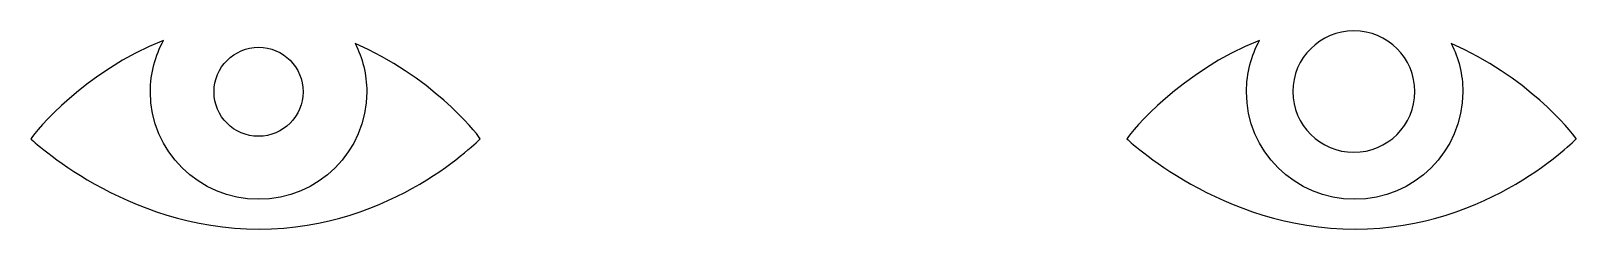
# Model space of a CAD drawing. Extents: x 0 to 480, y 18 to 80.
import ezdxf

# ---------------------------------------------------------------- set-up
doc = ezdxf.new("R2010")
doc.units = 0
doc.layers.get('0').update_dxf_attribs({"linetype": 'CONTINUOUS'})

msp = doc.modelspace()

# ---------------------------------------------------------------- linework, layer by layer
at = {"color": 7}
for points in [[(56.88, 60.72), (56.88, 60.72)], [(0.08, 46.24), (0.08, 46.24)], [(139.52, 46.16), (139.44, 46.24), (139.44, 46.24)], [(340.56, 46.24), (340.56, 46.24)], [(480, 46.16), (480, 46.16)], [(480, 46.08), (480, 46.16), (480, 46.16), (480, 46.16)], [(410.96, 41.92), (410.96, 41.92)]]:
    msp.add_lwpolyline(points, dxfattribs=at)
for points in [[(410.96, 79.68), (400.48, 79.68), (392, 71.2), (392, 60.8)], [(429.92, 60.8), (429.92, 71.2), (421.44, 79.68), (410.96, 79.68)], [(41.2, 76.72), (16.88, 67.12), (1.36, 48.4), (0.08, 46.24)], [(37.12, 60.72), (37.12, 66.56), (38.64, 72), (41.2, 76.72)], [(56.88, 60.72), (56.88, 68.32), (63.12, 74.56), (70.72, 74.56)], [(70.72, 74.56), (78.4, 74.56), (84.56, 68.4), (84.56, 60.72)], [(139.44, 46.24), (138.24, 48.32), (123.68, 65.92), (100.72, 75.76)], [(100.72, 75.76), (103.04, 71.2), (104.32, 66.16), (104.32, 60.72)], [(381.68, 76.72), (357.36, 67.12), (341.84, 48.4), (340.56, 46.24)], [(377.6, 60.72), (377.6, 66.56), (379.12, 72), (381.68, 76.72)], [(480, 46.16), (478.64, 48.32), (464.16, 65.92), (441.2, 75.76)], [(441.2, 75.76), (443.52, 71.2), (444.8, 66.16), (444.8, 60.72)], [(70.72, 27.28), (52.16, 27.28), (37.12, 42.24), (37.12, 60.72)], [(70.72, 46.88), (63.04, 46.88), (56.88, 53.04), (56.88, 60.72)], [(84.56, 60.72), (84.56, 53.12), (78.32, 46.88), (70.72, 46.88)], [(104.32, 60.72), (104.32, 42.24), (89.28, 27.28), (70.72, 27.28)], [(411.2, 27.28), (392.64, 27.28), (377.6, 42.24), (377.6, 60.72)], [(392, 60.8), (392, 50.32), (400.48, 41.92), (410.96, 41.92)], [(410.96, 41.92), (421.44, 41.92), (429.92, 50.4), (429.92, 60.8)], [(444.8, 60.72), (444.8, 42.24), (429.76, 27.28), (411.2, 27.28)], [(0.08, 46.24), (0, 46.08), (0, 46.08), (0, 46.08)], [(0, 46.08), (0, 46.08), (29.2, 18), (70.88, 18)], [(70.88, 18), (112.56, 18), (139.52, 46.08), (139.52, 46.08)], [(139.52, 46.08), (139.52, 46.08), (139.52, 46.08), (139.44, 46.24)], [(139.44, 46.24), (139.52, 46.16), (139.52, 46.16), (139.52, 46.16)], [(340.56, 46.24), (340.48, 46.16), (340.48, 46.08), (340.48, 46.08)], [(340.48, 46.08), (340.48, 46.08), (369.68, 18), (411.36, 18)], [(411.36, 18), (453.04, 18), (480, 46.08), (480, 46.08)]]:
    msp.add_open_spline(points, degree=3, dxfattribs=at)

doc.saveas('drawing.dxf')
